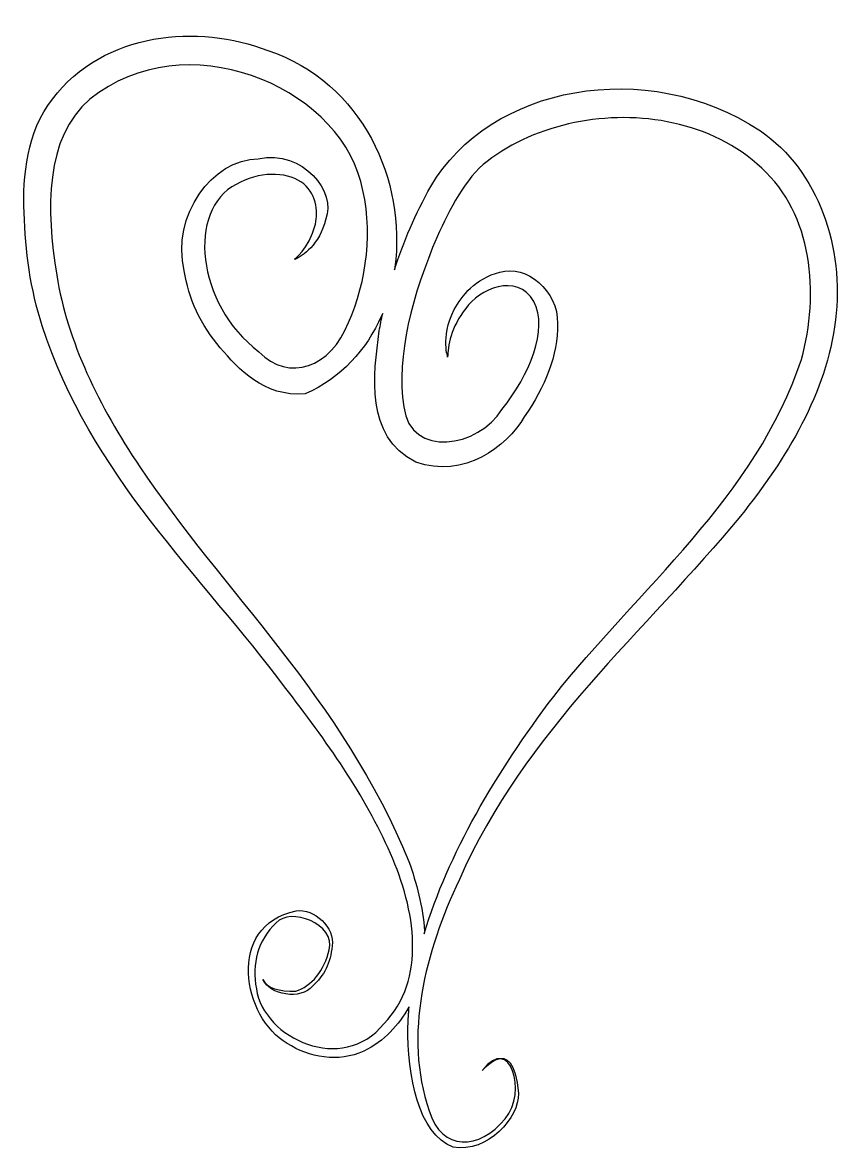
# Model space of a CAD drawing. Header units: centimetres. Extents: x -8 to 8.1, y -11 to 11.1.
import ezdxf

# ---------------------------------------------------------------- set-up
doc = ezdxf.new("R2010")
doc.units = ezdxf.units.CM
doc.header["$MEASUREMENT"] = 0
doc.layers.add('Camada 1', color=7, linetype='Continuous')

msp = doc.modelspace()

# ---------------------------------------------------------------- linework, layer by layer
at = {"layer": 'Camada 1'}
for points, knots in [([(-2.30512, -7.69717), (-2.07316, -7.49968), (-1.9542, -7.24738), (-1.92063, -6.91509), (-1.92063, -6.91509), (-1.85837, -6.55793), (-2.27327, -6.17066), (-2.62257, -6.23175), (-2.62257, -6.23175), (-4.00907, -6.51036), (-3.66191, -8.32992), (-2.79622, -8.81866), (-2.79622, -8.81866), (-2.37479, -9.09933), (-1.79512, -9.19328), (-1.30302, -8.97267), (-1.30302, -8.97267), (-0.89313, -8.76778), (-0.62373, -8.46276), (-0.42601, -8.11272), (-0.42601, -8.11272), (-0.42601, -8.11272), (-0.41582, -8.10708), (-0.41582, -8.10708), (-0.41582, -8.10708), (-0.42812, -8.23188), (-0.43667, -8.35605), (-0.44125, -8.47951), (-0.44125, -8.47951), (-0.45519, -9.45355), (-0.23765, -10.58379), (0.44061, -10.84526), (0.44061, -10.84526), (1.11887, -10.96684), (1.73442, -10.25688), (1.71741, -9.79677), (1.71741, -9.79677), (1.61607, -8.52182), (0.95292, -9.43117), (1.01589, -9.34232), (1.01589, -9.34232), (1.55643, -8.6325), (1.89526, -9.76796), (1.45915, -10.28961), (1.45915, -10.28961), (0.96033, -10.90606), (0.21402, -10.93369), (-0.02418, -10.13314), (-0.02418, -10.13314), (-0.53652, -8.65491), (-0.09485, -7.00915), (0.56317, -5.61993), (0.56317, -5.61993), (1.84275, -2.70404), (4.20167, -0.76541), (6.05132, 1.48109), (6.05132, 1.48109), (6.95045, 2.6061), (7.73764, 3.88406), (7.90605, 5.31408), (7.90605, 5.31408), (8.08099, 6.71082), (7.58162, 8.22553), (6.44208, 9.00732), (6.44208, 9.00732), (4.21551, 10.47261), (1.15608, 9.89222), (0.00344, 7.92044), (0.00344, 7.92044), (-0.29829, 7.38135), (-0.5298, 6.83618), (-0.70427, 6.2923), (-0.70427, 6.2923), (-0.70427, 6.2923), (-0.69766, 6.34104), (-0.69766, 6.34104), (-0.69766, 6.34104), (-0.46705, 8.01985), (-1.32038, 9.95702), (-3.17628, 10.57739), (-3.17628, 10.57739), (-4.52878, 11.10153), (-6.37769, 10.95358), (-7.38199, 9.62717), (-7.38199, 9.62717), (-7.88182, 8.98518), (-7.96397, 8.12719), (-7.93505, 7.4057), (-7.93505, 7.4057), (-7.91425, 6.6604), (-7.81115, 5.91025), (-7.58196, 5.20064), (-7.58196, 5.20064), (-6.66462, 2.31102), (-4.4395, 0.28323), (-2.84872, -1.8513), (-2.84872, -1.8513), (-2.03087, -2.91461), (-1.27059, -3.97797), (-0.7824, -5.1121), (-0.7824, -5.1121), (-0.2958, -6.19157), (-0.06924, -7.58183), (-0.91125, -8.43458), (-0.91125, -8.43458), (-1.71281, -9.43714), (-3.2549, -8.7244), (-3.40058, -7.75473), (-3.40058, -7.75473), (-3.49308, -7.26771), (-3.37079, -6.7948), (-3.01056, -6.46528), (-3.01056, -6.46528), (-2.74997, -6.14513), (-1.84396, -6.49145), (-1.9776, -6.99111), (-1.9776, -6.99111), (-2.06415, -7.38637), (-2.33026, -7.70945), (-2.63006, -7.79666), (-2.63006, -7.79666), (-2.95709, -7.80756), (-3.19902, -7.738), (-3.27218, -7.56727), (-3.27218, -7.56727), (-3.14959, -7.87065), (-2.52252, -7.98321), (-2.30512, -7.69717)], [0, 0, 0, 0, 0.03030303, 0.03030303, 0.03030303, 0.03030303, 0.06060606, 0.06060606, 0.06060606, 0.06060606, 0.09090909, 0.09090909, 0.09090909, 0.09090909, 0.12121212, 0.12121212, 0.12121212, 0.12121212, 0.15151515, 0.15151515, 0.15151515, 0.15151515, 0.18181818, 0.18181818, 0.18181818, 0.18181818, 0.21212121, 0.21212121, 0.21212121, 0.21212121, 0.24242424, 0.24242424, 0.24242424, 0.24242424, 0.27272727, 0.27272727, 0.27272727, 0.27272727, 0.3030303, 0.3030303, 0.3030303, 0.3030303, 0.33333333, 0.33333333, 0.33333333, 0.33333333, 0.36363636, 0.36363636, 0.36363636, 0.36363636, 0.39393939, 0.39393939, 0.39393939, 0.39393939, 0.42424242, 0.42424242, 0.42424242, 0.42424242, 0.45454545, 0.45454545, 0.45454545, 0.45454545, 0.48484848, 0.48484848, 0.48484848, 0.48484848, 0.51515152, 0.51515152, 0.51515152, 0.51515152, 0.54545455, 0.54545455, 0.54545455, 0.54545455, 0.57575758, 0.57575758, 0.57575758, 0.57575758, 0.60606061, 0.60606061, 0.60606061, 0.60606061, 0.63636364, 0.63636364, 0.63636364, 0.63636364, 0.66666667, 0.66666667, 0.66666667, 0.66666667, 0.6969697, 0.6969697, 0.6969697, 0.6969697, 0.72727273, 0.72727273, 0.72727273, 0.72727273, 0.75757576, 0.75757576, 0.75757576, 0.75757576, 0.78787879, 0.78787879, 0.78787879, 0.78787879, 0.81818182, 0.81818182, 0.81818182, 0.81818182, 0.84848485, 0.84848485, 0.84848485, 0.84848485, 0.87878788, 0.87878788, 0.87878788, 0.87878788, 0.90909091, 0.90909091, 0.90909091, 0.90909091, 0.93939394, 0.93939394, 0.93939394, 0.93939394, 1, 1, 1, 1]), ([(-0.11537, -6.62664), (-0.14686, -6.14901), (-0.27634, -5.68599), (-0.41998, -5.2679), (-0.41998, -5.2679), (-1.70904, -2.10403), (-4.0883, 0.05563), (-5.67588, 2.44392), (-5.67588, 2.44392), (-6.47032, 3.63219), (-7.0904, 4.88581), (-7.29836, 6.18865), (-7.29836, 6.18865), (-7.50487, 7.4686), (-7.53585, 8.87391), (-6.65021, 9.62546), (-6.65021, 9.62546), (-4.79331, 11.12148), (-1.85924, 9.90051), (-1.36219, 8.01631), (-1.36219, 8.01631), (-1.10478, 7.0872), (-1.24731, 6.05755), (-1.60156, 5.26512), (-1.60156, 5.26512), (-1.93372, 4.38734), (-2.76626, 4.08791), (-3.34998, 4.69113), (-3.34998, 4.69113), (-4.58389, 5.63143), (-4.75172, 7.46208), (-3.79512, 7.9617), (-3.79512, 7.9617), (-3.35636, 8.217), (-2.82645, 8.20856), (-2.53007, 8.01261), (-2.53007, 8.01261), (-2.22498, 7.80335), (-2.19066, 7.43368), (-2.24723, 7.18761), (-2.24723, 7.18761), (-2.38116, 6.66926), (-2.6739, 6.50173), (-2.65122, 6.49512), (-2.65122, 6.49512), (-2.49604, 6.56608), (-2.16653, 6.77391), (-2.0445, 7.28652), (-2.0445, 7.28652), (-1.83233, 7.79841), (-2.48178, 8.65473), (-3.36496, 8.46029), (-3.36496, 8.46029), (-4.25552, 8.46103), (-5.06874, 7.35065), (-4.80784, 6.27422), (-4.80784, 6.27422), (-4.73148, 5.75048), (-4.48137, 5.19488), (-4.104, 4.77041), (-4.104, 4.77041), (-3.7547, 4.36105), (-3.26141, 3.80582), (-2.44866, 3.86776), (-2.44866, 3.86776), (-1.7405, 4.18298), (-1.24647, 4.73438), (-0.95988, 5.39287), (-0.95988, 5.39287), (-0.95988, 5.39287), (-0.93329, 5.43991), (-0.93329, 5.43991), (-0.93329, 5.43991), (-0.95829, 5.32574), (-0.98105, 5.21181), (-1.00168, 5.09817), (-1.00168, 5.09817), (-1.11352, 4.23915), (-1.28846, 3.05074), (-0.28881, 2.53597), (-0.28881, 2.53597), (0.65922, 2.21125), (1.48041, 2.82826), (1.8319, 3.41841), (1.8319, 3.41841), (2.23282, 4.00301), (2.4946, 4.62179), (2.47873, 5.24181), (2.47873, 5.24181), (2.5017, 5.88951), (1.86315, 6.40185), (1.35679, 6.24733), (1.35679, 6.24733), (0.86702, 6.12692), (0.61516, 5.78198), (0.46506, 5.51816), (0.46506, 5.51816), (0.17698, 4.94346), (0.35555, 4.57249), (0.33287, 4.58527), (0.33287, 4.58527), (0.34393, 4.79469), (0.39118, 5.17497), (0.69294, 5.53975), (0.69294, 5.53975), (0.93361, 5.90752), (1.68677, 6.25182), (2.01935, 5.67135), (2.01935, 5.67135), (2.30145, 5.13284), (1.93963, 4.24294), (1.39549, 3.56527), (1.39549, 3.56527), (0.94715, 2.82798), (-0.39394, 2.59353), (-0.52062, 3.61776), (-0.52062, 3.61776), (-0.68247, 4.60767), (-0.34348, 5.82632), (0.12885, 6.93608), (0.12885, 6.93608), (0.37825, 7.48057), (0.67651, 8.0826), (1.10651, 8.41156), (1.10651, 8.41156), (1.59033, 8.78515), (2.18397, 9.0382), (2.81032, 9.16785), (2.81032, 9.16785), (4.05251, 9.4254), (5.5047, 9.18587), (6.46641, 8.28033), (6.46641, 8.28033), (7.45368, 7.38403), (7.60359, 5.83621), (7.24063, 4.54222), (7.24063, 4.54222), (6.36941, 1.87239), (4.01647, 0.01099), (2.40548, -2.04122), (2.40548, -2.04122), (1.27187, -3.53672), (0.34083, -5.12954), (-0.12428, -6.67574), (-0.12428, -6.67574), (-0.12428, -6.67574), (-0.11537, -6.62664), (-0.11537, -6.62664)], [0, 0, 0, 0, 0.02631579, 0.02631579, 0.02631579, 0.02631579, 0.05263158, 0.05263158, 0.05263158, 0.05263158, 0.07894737, 0.07894737, 0.07894737, 0.07894737, 0.10526316, 0.10526316, 0.10526316, 0.10526316, 0.13157895, 0.13157895, 0.13157895, 0.13157895, 0.15789474, 0.15789474, 0.15789474, 0.15789474, 0.18421053, 0.18421053, 0.18421053, 0.18421053, 0.21052632, 0.21052632, 0.21052632, 0.21052632, 0.23684211, 0.23684211, 0.23684211, 0.23684211, 0.26315789, 0.26315789, 0.26315789, 0.26315789, 0.28947368, 0.28947368, 0.28947368, 0.28947368, 0.31578947, 0.31578947, 0.31578947, 0.31578947, 0.34210526, 0.34210526, 0.34210526, 0.34210526, 0.36842105, 0.36842105, 0.36842105, 0.36842105, 0.39473684, 0.39473684, 0.39473684, 0.39473684, 0.42105263, 0.42105263, 0.42105263, 0.42105263, 0.44736842, 0.44736842, 0.44736842, 0.44736842, 0.47368421, 0.47368421, 0.47368421, 0.47368421, 0.5, 0.5, 0.5, 0.5, 0.52631579, 0.52631579, 0.52631579, 0.52631579, 0.55263158, 0.55263158, 0.55263158, 0.55263158, 0.57894737, 0.57894737, 0.57894737, 0.57894737, 0.60526316, 0.60526316, 0.60526316, 0.60526316, 0.63157895, 0.63157895, 0.63157895, 0.63157895, 0.65789474, 0.65789474, 0.65789474, 0.65789474, 0.68421053, 0.68421053, 0.68421053, 0.68421053, 0.71052632, 0.71052632, 0.71052632, 0.71052632, 0.73684211, 0.73684211, 0.73684211, 0.73684211, 0.76315789, 0.76315789, 0.76315789, 0.76315789, 0.78947368, 0.78947368, 0.78947368, 0.78947368, 0.81578947, 0.81578947, 0.81578947, 0.81578947, 0.84210526, 0.84210526, 0.84210526, 0.84210526, 0.86842105, 0.86842105, 0.86842105, 0.86842105, 0.89473684, 0.89473684, 0.89473684, 0.89473684, 0.92105263, 0.92105263, 0.92105263, 0.92105263, 0.94736842, 0.94736842, 0.94736842, 0.94736842, 1, 1, 1, 1])]:
    msp.add_open_spline(points, degree=3, knots=knots, dxfattribs=at)

doc.saveas('drawing.dxf')
